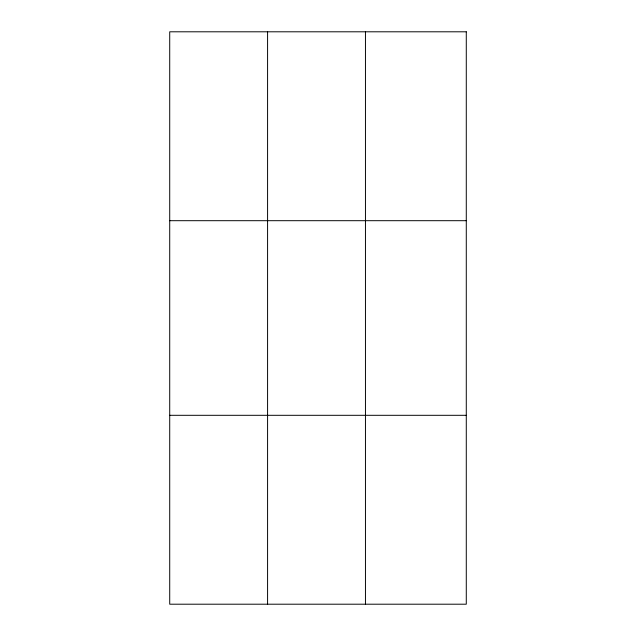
<?xml version="1.0" encoding="UTF-8"?>
<svg xmlns="http://www.w3.org/2000/svg" width="636" height="636" viewBox="0 0 636 636"><rect width="100%" height="100%" fill="white"/><g stroke="black" fill="none" stroke-linecap="round" stroke-linejoin="round"><path stroke-width="0.95" d="M267.581 31.8L267.581 604.2M365.454 31.8L365.454 604.2M169.717 220.692L466.283 220.692M169.717 415.308L466.283 415.308M466.283 31.8L466.283 604.2L169.717 604.2L169.717 31.8L466.283 31.8"/></g></svg>
